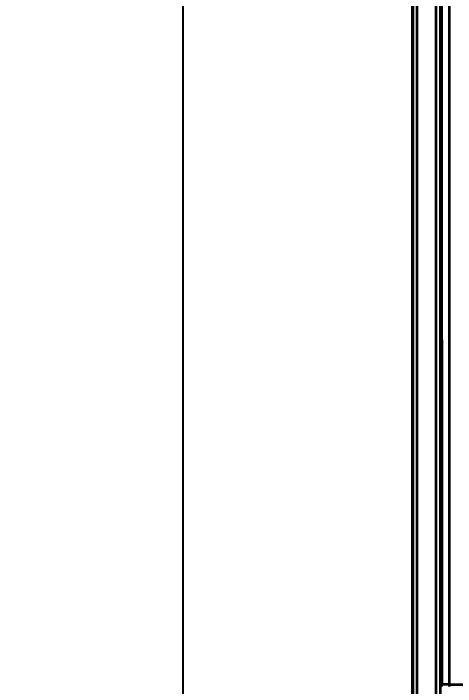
# Model space of a CAD drawing. Header units: millimetres. Extents: x 68 to 2000, y 100 to 2870.
# Drawn here: x 717.1 to 775, y 2171 to 2259.2 of the extents above; entities that cross this region are included whole.
import ezdxf

# ---------------------------------------------------------------- set-up
doc = ezdxf.new("R2010")
doc.units = ezdxf.units.MM
doc.header["$LTSCALE"] = 10
for name, color, linetype, lineweight in [('_Sichtbarkanten', 7, 'Continuous', 25), ('Bemaßung (ISO)', 7, 'Continuous', 25), ('Sichtbar schmal (ISO)', 7, 'Continuous', 35)]:
    doc.layers.add(name, color=color, linetype=linetype, lineweight=lineweight)
doc.styles.add('Notiztext (DIN)', font='verdana.ttf')
doc.dimstyles.new('Standard (DIN)', dxfattribs={"dimscale": 10, "dimtxt": 2.5, "dimasz": 2.5, "dimexe": 2, "dimexo": 4, "dimgap": 0.5, "dimtad": 1, "dimdec": 1, "dimrnd": 1e-08, "dimtxsty": 'Notiztext (DIN)', "dimcen": 0.09, "dimclrd": 256, "dimclre": 256, "dimclrt": 256, "dimadec": 0, "dimazin": 2, "dimtfac": 1, "dimtmove": 0, "dimatfit": 3, "dimfxl": 0, "dimtolj": 1, "dimtzin": 0, "dimlwd": -1, "dimlwe": -1, "dimarcsym": 0})

# ---------------------------------------------------------------- blocks, each defined once
blk = doc.blocks.new('*D76')
at = {"layer": 'Bemaßung (ISO)', "transparency": 16777216}
for p, q in [((699.2794404529775, 2523.669854925541), (538.4093487354012, 2523.669854925541)), ((558.4093487354012, 2498.669854925541), (558.4093487354011, 2098.67151875963)), ((734.3199982405569, 2073.67151875963), (538.4093487354011, 2073.67151875963))]:
    blk.add_line(p, q, dxfattribs=at)
for points in [[(554.2426820687346, 2498.669854925541), (562.5760154020678, 2498.669854925541), (558.4093487354012, 2523.669854925541)], [(554.2426820687344, 2098.67151875963), (562.5760154020677, 2098.67151875963), (558.4093487354011, 2073.67151875963)]]:
    blk.add_solid(points, dxfattribs=at)
at = {"layer": 'Defpoints', "color": 0, "transparency": 16777216}
for p in [(739.2794404529775, 2523.669854925541), (558.4093487354011, 2073.67151875963), (774.3199982405569, 2073.67151875963)]:
    blk.add_point(p, dxfattribs=at)
at = {"layer": 'Bemaßung (ISO)', "transparency": 16777216, "insert": (527.3851716033428, 2267.659941576191), "char_height": 25, "attachment_point": 1, "rotation": 90, "style": 'Notiztext (DIN)'}
blk.add_mtext('\\A1;450', dxfattribs=at)
blk = doc.blocks.new('*D77')
at = {"layer": 'Bemaßung (ISO)', "transparency": 16777216}
for p, q in [((699.2794404529775, 2523.669854925541), (439.2794404529779, 2523.669854925541)), ((459.2794404529779, 2498.669854925541), (459.2794404529777, 1648.669854925541)), ((699.279440452977, 1623.669854925541), (439.2794404529777, 1623.669854925541))]:
    blk.add_line(p, q, dxfattribs=at)
for points in [[(455.1127737863112, 2498.669854925541), (463.4461071196446, 2498.669854925541), (459.2794404529779, 2523.669854925541)], [(455.112773786311, 1648.669854925541), (463.4461071196444, 1648.669854925541), (459.2794404529777, 1623.669854925541)]]:
    blk.add_solid(points, dxfattribs=at)
at = {"layer": 'Defpoints', "color": 0, "transparency": 16777216}
for p in [(739.2794404529775, 2523.669854925541), (459.2794404529777, 1623.669854925541), (739.279440452977, 1623.669854925541)]:
    blk.add_point(p, dxfattribs=at)
at = {"layer": 'Bemaßung (ISO)', "transparency": 16777216, "insert": (428.2552633209195, 2042.961325909712), "char_height": 25, "attachment_point": 1, "rotation": 90, "style": 'Notiztext (DIN)'}
blk.add_mtext('\\A1;900', dxfattribs=at)
blk = doc.blocks.new('*D78')
at = {"layer": 'Bemaßung (ISO)', "transparency": 16777216}
for p, q in [((734.4377872117274, 2473.661203557141), (627.204211695025, 2473.661203557141)), ((647.2042116950248, 1698.678506293942), (647.204211695025, 2448.661203557141)), ((734.4377872117273, 1673.678506293942), (627.2042116950248, 1673.678506293942))]:
    blk.add_line(p, q, dxfattribs=at)
for points in [[(643.0375450283584, 2448.661203557141), (651.3708783616917, 2448.661203557141), (647.204211695025, 2473.661203557141)], [(643.0375450283582, 1698.678506293942), (651.3708783616914, 1698.678506293942), (647.2042116950248, 1673.678506293942)]]:
    blk.add_solid(points, dxfattribs=at)
at = {"layer": 'Defpoints', "color": 0, "transparency": 16777216}
for p in [(647.204211695025, 2473.661203557141), (774.4377872117274, 2473.661203557141), (774.4377872117273, 1673.678506293942)]:
    blk.add_point(p, dxfattribs=at)
at = {"layer": 'Bemaßung (ISO)', "transparency": 16777216, "insert": (616.0625060210799, 2043.036879972355), "char_height": 25, "attachment_point": 1, "rotation": 90, "style": 'Notiztext (DIN)'}
blk.add_mtext('\\A1;800', dxfattribs=at)

msp = doc.modelspace()

# ---------------------------------------------------------------- linework, layer by layer
at = {"layer": '_Sichtbarkanten'}
for p, q in [((739.2794404529775, 2523.669854925541), (739.2794404529772, 1623.669854925541)), ((769.2794404529773, 1676.669854925541), (769.279440452977, 2470.669854925541))]:
    msp.add_line(p, q, dxfattribs=at)
at = {"layer": 'Sichtbar schmal (ISO)'}
for p, q in [((769.4208652369572, 1675.660518185342), (769.4208652369571, 2471.67919166574)), ((769.9207890845371, 2471.67919166574), (769.9207890845371, 1675.660518185342)), ((772.4380918214172, 1675.678201684342), (772.4380918214171, 2471.66150816674)), ((772.938015668997, 2471.66150816674), (772.9380156689972, 1675.678201684342)), ((773.125722458487, 2471.47380137734), (773.1531581927271, 2171.286354160811)), ((774.125570153647, 2471.479037341141), (774.1530058878886, 2171.291590124245)), ((774.1530102850046, 2171.291590124651), (824.7058706220237, 2171.291590124651)), ((774.1530146810471, 2171.291590124647), (774.1530146810471, 2171.029791933071))]:
    msp.add_line(p, q, dxfattribs=at)
for centre, major_axis, ratio, start_param, end_param in [((774.1530058878872, 2171.286354160811), (-0.9999999958234443, -9.139534107346342e-05), 0.005235963809543483, 4.712384104724546, 6.265731775383971), ((772.2026109557033, 2171.01531029427), (0.0002665747563385844, 51.65673224820977), 0.01840145286956891, 4.712669419036791, 4.717636118633992)]:
    msp.add_ellipse(centre, major_axis=major_axis, ratio=ratio, start_param=start_param, end_param=end_param, dxfattribs=at)

# ---------------------------------------------------------------- dimensions: what is measured, and where the dimension line sits
at = {"layer": 'Bemaßung (ISO)'}
for base, p1, p2, picture, middle in [((459.2794404529777, 1623.669854925541), (739.2794404529775, 2523.669854925541), (739.279440452977, 1623.669854925541), '*D77', (459.2794404529774, 2073.669854925541)), ((558.4093487354011, 2073.67151875963), (739.2794404529775, 2523.669854925541), (774.3199982405569, 2073.67151875963), '*D76', (558.4093487354007, 2298.670686842585)), ((647.204211695025, 2473.661203557141), (774.4377872117273, 1673.678506293942), (774.4377872117274, 2473.661203557141), '*D78', (647.2042116950246, 2073.669854925542))]:
    dim = msp.add_linear_dim(base=base, p1=p1, p2=p2, angle=90, dimstyle='Standard (DIN)', override={"dimdec": 1, "dimtp": 0, "dimtm": -0, "dimtdec": 2, "dimtofl": 0, "dimatfit": 1}, dxfattribs=at)
    dim.commit()
    dim.dimension.update_dxf_attribs({"geometry": picture, "text_midpoint": middle, "dimtype": 160})

doc.saveas('drawing.dxf')
